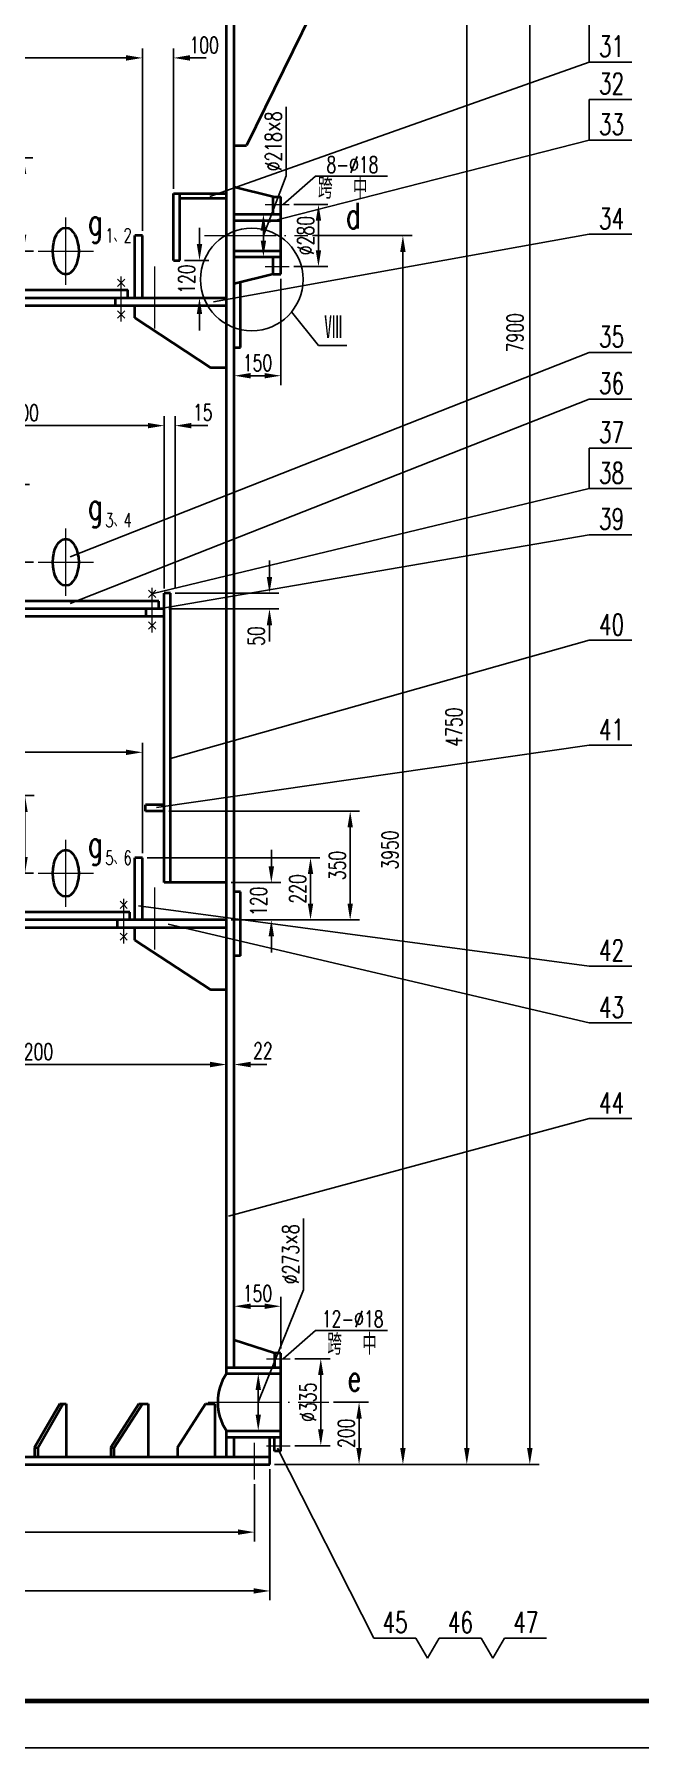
# Model space of a CAD drawing. Extents: x -29344 to 1084, y -25917 to 194.
# Drawn here: x -29093.2 to -28963.4, y -25917.3 to -25550.1 of the extents above; entities that cross this region are included whole.
import ezdxf

# ---------------------------------------------------------------- set-up
doc = ezdxf.new("R2010")
doc.units = 0
doc.header["$LTSCALE"] = 8
doc.header["$MEASUREMENT"] = 0
doc.linetypes.add('ACAD_ISO04W100', pattern=[30, 24, -3, 0, -3])
for name, color, linetype, lineweight in [('中心线', 1, 'ACAD_ISO04W100', 18), ('细线', 4, 'CONTINUOUS', 25), ('轮廓线', 7, 'CONTINUOUS', 40)]:
    doc.layers.add(name, color=color, linetype=linetype, lineweight=lineweight)
doc.styles.get("Standard").update_dxf_attribs({"font": 'simplex.shx', "width": 0.7, "bigfont": 'hztxt.shx'})
doc.dimstyles.get("Standard").update_dxf_attribs({"dimtxt": 3.5, "dimasz": 3.5, "dimexe": 2, "dimexo": 1, "dimgap": 1, "dimtad": 1, "dimdec": 0, "dimzin": 0, "dimdsep": 46, "dimtxsty": 'Standard', "dimcen": 0.09, "dimclrd": 4, "dimclre": 4, "dimclrt": 4, "dimadec": 0, "dimazin": 0, "dimtfac": 1, "dimtdec": 0, "dimtofl": 0, "dimtmove": 0, "dimatfit": 3, "dimfxl": 0, "dimtolj": 1, "dimtzin": 0, "dimarcsym": 0})

# ---------------------------------------------------------------- blocks, each defined once
blk = doc.blocks.new('*D4')
at = {"layer": '细线', "lineweight": -2}
for p, q in [((-29033.56, -25593.27), (-29012.2, -25593.27)), ((-29014.2, -25853.1), (-29014.2, -25596.77)), ((-29022.1, -25856.6), (-29012.2, -25856.6))]:
    blk.add_line(p, q, dxfattribs=at)
at = {"layer": '细线'}
for points in [[(-29014.78, -25596.77), (-29013.62, -25596.77), (-29014.2, -25593.27)], [(-29014.78, -25853.1), (-29013.62, -25853.1), (-29014.2, -25856.6)]]:
    blk.add_solid(points, dxfattribs=at)
at = {"layer": '细线', "insert": (-29016.95, -25724.93), "char_height": 3.5, "attachment_point": 5, "rotation": 90}
blk.add_mtext('\\A1;3950', dxfattribs=at)
blk = doc.blocks.new('*D5')
at = {"layer": '细线', "lineweight": -2}
for p, q in [((-29049.36, -25540.61), (-28998.5, -25540.61)), ((-29000.5, -25853.1), (-29000.5, -25544.11)), ((-29013.2, -25856.6), (-28998.5, -25856.6))]:
    blk.add_line(p, q, dxfattribs=at)
at = {"layer": '细线'}
for points in [[(-29001.08, -25544.11), (-28999.92, -25544.11), (-29000.5, -25540.61)], [(-29001.08, -25853.1), (-28999.92, -25853.1), (-29000.5, -25856.6)]]:
    blk.add_solid(points, dxfattribs=at)
at = {"layer": '细线', "insert": (-29003.25, -25698.6), "char_height": 3.5, "attachment_point": 5, "rotation": 90}
blk.add_mtext('\\A1;4750', dxfattribs=at)
blk = doc.blocks.new('*D6')
at = {"layer": '细线', "lineweight": -2}
for p, q in [((-29091.82, -25383.27), (-28985, -25383.27)), ((-28987, -25386.77), (-28987, -25853.1)), ((-29013.2, -25856.6), (-28985, -25856.6))]:
    blk.add_line(p, q, dxfattribs=at)
at = {"layer": '细线'}
for points in [[(-28987.58, -25386.77), (-28986.42, -25386.77), (-28987, -25383.27)], [(-28987.58, -25853.1), (-28986.42, -25853.1), (-28987, -25856.6)]]:
    blk.add_solid(points, dxfattribs=at)
at = {"layer": '细线', "insert": (-28990.15, -25614.1), "char_height": 3.5, "attachment_point": 5, "rotation": 90}
blk.add_mtext('\\A1;7900', dxfattribs=at)
blk = doc.blocks.new('*D7')
at = {"layer": '细线', "lineweight": -2}
for p, q in [((-29042.8, -25666.43), (-29042.8, -25662.93)), ((-29063.02, -25669.93), (-29040.8, -25669.93)), ((-29064.36, -25673.27), (-29040.8, -25673.27)), ((-29042.8, -25676.77), (-29042.8, -25680.27))]:
    blk.add_line(p, q, dxfattribs=at)
at = {"layer": '细线'}
for points in [[(-29043.38, -25666.43), (-29042.22, -25666.43), (-29042.8, -25669.93)], [(-29043.38, -25676.77), (-29042.22, -25676.77), (-29042.8, -25673.27)]]:
    blk.add_solid(points, dxfattribs=at)
at = {"layer": '细线', "insert": (-29045.65, -25679.1), "char_height": 3.5, "attachment_point": 5, "rotation": 90}
blk.add_mtext('\\A1;50', dxfattribs=at)
blk = doc.blocks.new('*D10')
at = {"layer": '细线', "lineweight": -2}
for p, q in [((-29204.69, -25860.82), (-29204.69, -25873.1)), ((-29046.02, -25860.82), (-29046.02, -25873.1)), ((-29201.19, -25871.1), (-29049.52, -25871.1))]:
    blk.add_line(p, q, dxfattribs=at)
at = {"layer": '细线'}
for points in [[(-29201.19, -25870.52), (-29201.19, -25871.68), (-29204.69, -25871.1)], [(-29049.52, -25870.52), (-29049.52, -25871.68), (-29046.02, -25871.1)]]:
    blk.add_solid(points, dxfattribs=at)
at = {"layer": '细线', "insert": (-29125.36, -25868.35), "char_height": 3.5, "attachment_point": 5}
blk.add_mtext('\\A1;%%c2380', dxfattribs=at)
blk = doc.blocks.new('*D11')
at = {"layer": '细线', "lineweight": -2}
for p, q in [((-29208.02, -25857.6), (-29208.02, -25885.7)), ((-29042.69, -25857.6), (-29042.69, -25885.7)), ((-29046.19, -25883.7), (-29204.52, -25883.7))]:
    blk.add_line(p, q, dxfattribs=at)
at = {"layer": '细线'}
for points in [[(-29204.52, -25883.12), (-29204.52, -25884.28), (-29208.02, -25883.7)], [(-29046.19, -25883.12), (-29046.19, -25884.28), (-29042.69, -25883.7)]]:
    blk.add_solid(points, dxfattribs=at)
at = {"layer": '细线', "insert": (-29125.36, -25880.95), "char_height": 3.5, "attachment_point": 5}
blk.add_mtext('\\A1;%%c2480', dxfattribs=at)
blk = doc.blocks.new('*D18')
at = {"layer": '细线', "lineweight": -2}
for p, q in [((-29069.02, -25726.6), (-29032, -25726.6)), ((-29034, -25736.43), (-29034, -25730.1)), ((-29041.4, -25739.93), (-29032, -25739.93))]:
    blk.add_line(p, q, dxfattribs=at)
at = {"layer": '细线'}
for points in [[(-29034.58, -25730.1), (-29033.42, -25730.1), (-29034, -25726.6)], [(-29034.58, -25736.43), (-29033.42, -25736.43), (-29034, -25739.93)]]:
    blk.add_solid(points, dxfattribs=at)
at = {"layer": '细线', "insert": (-29036.75, -25733.26), "char_height": 3.5, "attachment_point": 5, "rotation": 90}
blk.add_mtext('\\A1;220', dxfattribs=at)
blk = doc.blocks.new('*D19')
at = {"layer": '细线', "lineweight": -2}
for p, q in [((-29064.36, -25716.6), (-29023.5, -25716.6)), ((-29025.5, -25736.43), (-29025.5, -25720.1)), ((-29041.4, -25739.93), (-29023.5, -25739.93))]:
    blk.add_line(p, q, dxfattribs=at)
at = {"layer": '细线'}
for points in [[(-29026.08, -25720.1), (-29024.92, -25720.1), (-29025.5, -25716.6)], [(-29026.08, -25736.43), (-29024.92, -25736.43), (-29025.5, -25739.93)]]:
    blk.add_solid(points, dxfattribs=at)
at = {"layer": '细线', "insert": (-29028.25, -25728.26), "char_height": 3.5, "attachment_point": 5, "rotation": 90}
blk.add_mtext('\\A1;350', dxfattribs=at)
blk = doc.blocks.new('*D22')
at = {"layer": '细线', "lineweight": -2}
for p, q in [((-29097.91, -25713.26), (-29093.2, -25713.26)), ((-29095.2, -25726.43), (-29095.2, -25716.76)), ((-29093.4, -25729.93), (-29097.2, -25729.93))]:
    blk.add_line(p, q, dxfattribs=at)
at = {"layer": '细线'}
for points in [[(-29095.78, -25716.76), (-29094.62, -25716.76), (-29095.2, -25713.26)], [(-29095.78, -25726.43), (-29094.62, -25726.43), (-29095.2, -25729.93)]]:
    blk.add_solid(points, dxfattribs=at)
at = {"layer": '细线', "insert": (-29097.95, -25721.6), "char_height": 3.5, "attachment_point": 5, "rotation": 90}
blk.add_mtext('\\A1;250', dxfattribs=at)
blk = doc.blocks.new('*D23')
at = {"layer": '细线', "lineweight": -2}
for p, q in [((-29035.5, -25819.2), (-29035.5, -25803.9)), ((-29045.2, -25843.26), (-29035.5, -25819.2)), ((-29041.36, -25837.13), (-29047.2, -25837.13)), ((-29045.2, -25840.63), (-29045.2, -25845.9)), ((-29041.36, -25849.4), (-29047.2, -25849.4))]:
    blk.add_line(p, q, dxfattribs=at)
at = {"layer": '细线'}
for points in [[(-29045.78, -25840.63), (-29044.62, -25840.63), (-29045.2, -25837.13)], [(-29045.78, -25845.9), (-29044.62, -25845.9), (-29045.2, -25849.4)]]:
    blk.add_solid(points, dxfattribs=at)
at = {"layer": '细线', "insert": (-29038.25, -25811.55), "char_height": 3.5, "attachment_point": 5, "rotation": 90}
blk.add_mtext('\\A1;%%c273×8', dxfattribs=at)
blk = doc.blocks.new('*D24')
at = {"layer": '细线', "lineweight": -2}
for p, q in [((-29037.37, -25833.93), (-29029.8, -25833.93)), ((-29031.8, -25849.1), (-29031.8, -25837.43)), ((-29037.37, -25852.6), (-29029.8, -25852.6))]:
    blk.add_line(p, q, dxfattribs=at)
at = {"layer": '细线'}
for points in [[(-29032.38, -25837.43), (-29031.22, -25837.43), (-29031.8, -25833.93)], [(-29032.38, -25849.1), (-29031.22, -25849.1), (-29031.8, -25852.6)]]:
    blk.add_solid(points, dxfattribs=at)
at = {"layer": '细线', "insert": (-29034.55, -25843.26), "char_height": 3.5, "attachment_point": 5, "rotation": 90}
blk.add_mtext('\\A1;%%c335', dxfattribs=at)
blk = doc.blocks.new('*D25')
at = {"layer": '细线', "lineweight": -2}
for p, q in [((-29050.36, -25828.97), (-29050.36, -25820.7)), ((-29043.86, -25822.7), (-29046.86, -25822.7)), ((-29040.36, -25831.75), (-29040.36, -25820.7))]:
    blk.add_line(p, q, dxfattribs=at)
at = {"layer": '细线'}
for points in [[(-29046.86, -25822.12), (-29046.86, -25823.28), (-29050.36, -25822.7)], [(-29043.86, -25822.12), (-29043.86, -25823.28), (-29040.36, -25822.7)]]:
    blk.add_solid(points, dxfattribs=at)
at = {"layer": '细线', "insert": (-29045.36, -25819.95), "char_height": 3.5, "attachment_point": 5}
blk.add_mtext('\\A1;150', dxfattribs=at)
blk = doc.blocks.new('*D26')
at = {"layer": '细线', "lineweight": -2}
for p, q in [((-29029.1, -25843.26), (-29021.6, -25843.26)), ((-29023.6, -25846.76), (-29023.6, -25853.1)), ((-29041.69, -25856.6), (-29021.6, -25856.6))]:
    blk.add_line(p, q, dxfattribs=at)
at = {"layer": '细线'}
for points in [[(-29024.18, -25846.76), (-29023.02, -25846.76), (-29023.6, -25843.26)], [(-29024.18, -25853.1), (-29023.02, -25853.1), (-29023.6, -25856.6)]]:
    blk.add_solid(points, dxfattribs=at)
at = {"layer": '细线', "insert": (-29026.35, -25849.93), "char_height": 3.5, "attachment_point": 5, "rotation": 90}
blk.add_mtext('\\A1;200', dxfattribs=at)
blk = doc.blocks.new('*D27')
at = {"layer": '细线', "lineweight": -2}
for p, q in [((-29042.4, -25728.43), (-29042.4, -25724.93)), ((-29051.02, -25731.93), (-29040.4, -25731.93)), ((-29051.02, -25739.93), (-29040.4, -25739.93)), ((-29042.4, -25743.43), (-29042.4, -25746.93))]:
    blk.add_line(p, q, dxfattribs=at)
at = {"layer": '细线'}
for points in [[(-29042.98, -25728.43), (-29041.82, -25728.43), (-29042.4, -25731.93)], [(-29042.98, -25743.43), (-29041.82, -25743.43), (-29042.4, -25739.93)]]:
    blk.add_solid(points, dxfattribs=at)
at = {"layer": '细线', "insert": (-29045.15, -25735.93), "char_height": 3.5, "attachment_point": 5, "rotation": 90}
blk.add_mtext('\\A1;120', dxfattribs=at)
blk = doc.blocks.new('*D28')
at = {"layer": '细线', "lineweight": -2}
for p, q in [((-29055.52, -25770.9), (-29059.02, -25770.9)), ((-29052.02, -25774.6), (-29052.02, -25768.9)), ((-29050.36, -25769.9), (-29050.36, -25768.9)), ((-29046.86, -25770.9), (-29043.36, -25770.9))]:
    blk.add_line(p, q, dxfattribs=at)
at = {"layer": '细线'}
for points in [[(-29055.52, -25770.32), (-29055.52, -25771.48), (-29052.02, -25770.9)], [(-29046.86, -25770.32), (-29046.86, -25771.48), (-29050.36, -25770.9)]]:
    blk.add_solid(points, dxfattribs=at)
at = {"layer": '细线', "insert": (-29044.2, -25767.95), "char_height": 3.5, "attachment_point": 5}
blk.add_mtext('\\A1;22', dxfattribs=at)
blk = doc.blocks.new('*D42')
at = {"layer": '细线', "lineweight": -2}
for p, q in [((-29068.86, -25634), (-29072.36, -25634)), ((-29065.36, -25668.93), (-29065.36, -25632)), ((-29063.02, -25668.93), (-29063.02, -25632)), ((-29059.52, -25634), (-29056.02, -25634))]:
    blk.add_line(p, q, dxfattribs=at)
at = {"layer": '细线'}
for points in [[(-29068.86, -25633.42), (-29068.86, -25634.58), (-29065.36, -25634)], [(-29059.52, -25633.42), (-29059.52, -25634.58), (-29063.02, -25634)]]:
    blk.add_solid(points, dxfattribs=at)
at = {"layer": '细线', "insert": (-29057.1, -25631.15), "char_height": 3.5, "attachment_point": 5}
blk.add_mtext('\\A1;15', dxfattribs=at)
blk = doc.blocks.new('*D43')
at = {"layer": '细线', "lineweight": -2}
for p, q in [((-29057.8, -25595.1), (-29057.8, -25591.6)), ((-29061.02, -25598.6), (-29055.8, -25598.6)), ((-29069.02, -25606.6), (-29055.8, -25606.6)), ((-29057.8, -25610.1), (-29057.8, -25613.6))]:
    blk.add_line(p, q, dxfattribs=at)
at = {"layer": '细线'}
for points in [[(-29058.38, -25595.1), (-29057.22, -25595.1), (-29057.8, -25598.6)], [(-29058.38, -25610.1), (-29057.22, -25610.1), (-29057.8, -25606.6)]]:
    blk.add_solid(points, dxfattribs=at)
at = {"layer": '细线', "insert": (-29060.55, -25602.6), "char_height": 3.5, "attachment_point": 5, "rotation": 90}
blk.add_mtext('\\A1;120', dxfattribs=at)
blk = doc.blocks.new('*D44')
at = {"layer": '细线', "lineweight": -2}
for p, q in [((-29070.02, -25592.27), (-29070.02, -25553.2)), ((-29063.36, -25583.27), (-29063.36, -25553.2)), ((-29073.52, -25555.2), (-29077.02, -25555.2)), ((-29059.86, -25555.2), (-29056.36, -25555.2))]:
    blk.add_line(p, q, dxfattribs=at)
at = {"layer": '细线'}
for points in [[(-29073.52, -25554.62), (-29073.52, -25555.78), (-29070.02, -25555.2)], [(-29059.86, -25554.62), (-29059.86, -25555.78), (-29063.36, -25555.2)]]:
    blk.add_solid(points, dxfattribs=at)
at = {"layer": '细线', "insert": (-29056.8, -25552.45), "char_height": 3.5, "attachment_point": 5}
blk.add_mtext('\\A1;100', dxfattribs=at)
blk = doc.blocks.new('*D45')
at = {"layer": '细线', "lineweight": -2}
for p, q in [((-29097.91, -25646.6), (-29094.2, -25646.6)), ((-29096.2, -25659.77), (-29096.2, -25650.1)), ((-29093.4, -25663.27), (-29098.2, -25663.27))]:
    blk.add_line(p, q, dxfattribs=at)
at = {"layer": '细线'}
for points in [[(-29096.78, -25650.1), (-29095.62, -25650.1), (-29096.2, -25646.6)], [(-29096.78, -25659.77), (-29095.62, -25659.77), (-29096.2, -25663.27)]]:
    blk.add_solid(points, dxfattribs=at)
at = {"layer": '细线', "insert": (-29098.95, -25654.93), "char_height": 3.5, "attachment_point": 5, "rotation": 90}
blk.add_mtext('\\A1;250', dxfattribs=at)
blk = doc.blocks.new('*D46')
at = {"layer": '细线', "lineweight": -2}
for p, q in [((-29097.91, -25576.6), (-29093.5, -25576.6)), ((-29095.5, -25593.1), (-29095.5, -25580.1)), ((-29093.4, -25596.6), (-29097.5, -25596.6))]:
    blk.add_line(p, q, dxfattribs=at)
at = {"layer": '细线'}
for points in [[(-29096.08, -25580.1), (-29094.92, -25580.1), (-29095.5, -25576.6)], [(-29096.08, -25593.1), (-29094.92, -25593.1), (-29095.5, -25596.6)]]:
    blk.add_solid(points, dxfattribs=at)
at = {"layer": '细线', "insert": (-29098.25, -25586.6), "char_height": 3.5, "attachment_point": 5, "rotation": 90}
blk.add_mtext('\\A1;300', dxfattribs=at)
blk = doc.blocks.new('*D47')
at = {"layer": '细线', "lineweight": -2}
for p, q in [((-29040.36, -25602.57), (-29040.36, -25625.3)), ((-29050.36, -25618.25), (-29050.36, -25625.3)), ((-29043.86, -25623.3), (-29046.86, -25623.3))]:
    blk.add_line(p, q, dxfattribs=at)
at = {"layer": '细线'}
for points in [[(-29046.86, -25622.72), (-29046.86, -25623.88), (-29050.36, -25623.3)], [(-29043.86, -25622.72), (-29043.86, -25623.88), (-29040.36, -25623.3)]]:
    blk.add_solid(points, dxfattribs=at)
at = {"layer": '细线', "insert": (-29045.36, -25620.55), "char_height": 3.5, "attachment_point": 5}
blk.add_mtext('\\A1;150', dxfattribs=at)
blk = doc.blocks.new('*D48')
at = {"layer": '细线', "lineweight": -2}
for p, q in [((-29039.2, -25580.5), (-29039.2, -25565.67)), ((-29044.1, -25593.27), (-29039.2, -25580.5)), ((-29041.36, -25588.69), (-29046.1, -25588.69)), ((-29044.1, -25592.19), (-29044.1, -25594.34)), ((-29041.36, -25597.84), (-29046.1, -25597.84))]:
    blk.add_line(p, q, dxfattribs=at)
at = {"layer": '细线'}
for points in [[(-29044.68, -25592.19), (-29043.52, -25592.19), (-29044.1, -25588.69)], [(-29044.68, -25594.34), (-29043.52, -25594.34), (-29044.1, -25597.84)]]:
    blk.add_solid(points, dxfattribs=at)
at = {"layer": '细线', "insert": (-29041.95, -25573.08), "char_height": 3.5, "attachment_point": 5, "rotation": 90}
blk.add_mtext('\\A1;%%c218×8', dxfattribs=at)
blk = doc.blocks.new('*D49')
at = {"layer": '细线', "lineweight": -2}
for p, q in [((-29037.58, -25586.6), (-29030.3, -25586.6)), ((-29032.3, -25596.43), (-29032.3, -25590.1)), ((-29037.58, -25599.93), (-29030.3, -25599.93))]:
    blk.add_line(p, q, dxfattribs=at)
at = {"layer": '细线'}
for points in [[(-29032.88, -25590.1), (-29031.72, -25590.1), (-29032.3, -25586.6)], [(-29032.88, -25596.43), (-29031.72, -25596.43), (-29032.3, -25599.93)]]:
    blk.add_solid(points, dxfattribs=at)
at = {"layer": '细线', "insert": (-29035.05, -25593.27), "char_height": 3.5, "attachment_point": 5, "rotation": 90}
blk.add_mtext('\\A1;%%c280', dxfattribs=at)

msp = doc.modelspace()

# ---------------------------------------------------------------- linework, layer by layer
at = {"layer": '中心线', "ltscale": 0.04}
for p, q in [((-29043.7, -25586.6), (-29038.58, -25586.6)), ((-29043.7, -25599.93), (-29038.58, -25599.93))]:
    msp.add_line(p, q, dxfattribs=at)
at = {"layer": '中心线', "ltscale": 0.08}
for p, q in [((-29086.47, -25603.8), (-29086.47, -25589.4)), ((-29056.72, -25593.27), (-29034.56, -25593.27)), ((-29092.4, -25596.6), (-29080.54, -25596.6)), ((-29067.34, -25613.21), (-29067.34, -25599.87)), ((-29086.47, -25670.47), (-29086.47, -25656.07)), ((-29092.4, -25663.27), (-29080.54, -25663.27)), ((-29086.47, -25737.13), (-29086.47, -25722.73)), ((-29092.4, -25729.93), (-29080.54, -25729.93)), ((-29067.34, -25746.28), (-29067.34, -25732.94)), ((-29043.45, -25833.93), (-29038.37, -25833.93)), ((-29055.93, -25843.26), (-29030.1, -25843.26)), ((-29046.02, -25859.82), (-29046.02, -25852)), ((-29043.45, -25852.6), (-29038.37, -25852.6))]:
    msp.add_line(p, q, dxfattribs=at)
at = {"layer": '中心线', "ltscale": 0.05}
for p, q in [((-29074.56, -25611.67), (-29074.56, -25601.77)), ((-29067.94, -25678.33), (-29067.94, -25668.43)), ((-29074.04, -25745), (-29074.04, -25735.1))]:
    msp.add_line(p, q, dxfattribs=at)
at = {"layer": '细线'}
for p, q in [((-28974.3, -25556.1), (-28974.3, -25547.4)), ((-29070.02, -25592.27), (-29070.02, -25553.2)), ((-29121.86, -25555.2), (-29073.52, -25555.2)), ((-29055.6, -25584.9), (-28974.3, -25556.1)), ((-28965.1, -25556.1), (-28974.3, -25556.1)), ((-28974.3, -25572.8), (-28974.3, -25564.1)), ((-28965.1, -25564.1), (-28974.3, -25564.1)), ((-29043.1, -25590.4), (-28974.3, -25572.8)), ((-28965.1, -25572.8), (-28974.3, -25572.8)), ((-29039.86, -25586.6), (-29032.9, -25580.57)), ((-29017.5, -25580.57), (-29032.9, -25580.57)), ((-29054.8, -25607.5), (-28974.3, -25593)), ((-28965.1, -25593), (-28974.3, -25593)), ((-29074.56, -25603.37), (-29075.34, -25602.59)), ((-29074.56, -25603.37), (-29073.78, -25602.59)), ((-29074.56, -25603.37), (-29075.34, -25604.15)), ((-29074.56, -25603.37), (-29073.78, -25604.15)), ((-29074.56, -25610.17), (-29075.34, -25609.39)), ((-29074.56, -25610.17), (-29073.78, -25609.39)), ((-29038.07, -25609.63), (-29032.3, -25616.8)), ((-29074.56, -25610.17), (-29075.34, -25610.95)), ((-29074.56, -25610.17), (-29073.78, -25610.95)), ((-29032.3, -25616.8), (-29026.2, -25616.8)), ((-29085.5, -25662.1), (-28974.3, -25618.3)), ((-28965.1, -25618.3), (-28974.3, -25618.3)), ((-29085.5, -25672.1), (-28974.3, -25628.3)), ((-28965.1, -25628.3), (-28974.3, -25628.3)), ((-29121.86, -25634), (-29068.86, -25634)), ((-29065.36, -25668.93), (-29065.36, -25632)), ((-28965.1, -25638.8), (-28974.3, -25638.8)), ((-28974.3, -25647.5), (-28974.3, -25638.8)), ((-29067.7, -25670), (-28974.3, -25647.5)), ((-28965.1, -25647.5), (-28974.3, -25647.5)), ((-29066.54, -25673.27), (-28974.3, -25657.4)), ((-28965.1, -25657.4), (-28974.3, -25657.4)), ((-29067.94, -25670.04), (-29068.72, -25669.26)), ((-29067.94, -25670.04), (-29068.72, -25670.82)), ((-29067.94, -25670.04), (-29067.16, -25669.26)), ((-29067.94, -25670.04), (-29067.16, -25670.82)), ((-29067.94, -25676.84), (-29068.72, -25676.06)), ((-29067.94, -25676.84), (-29068.72, -25677.62)), ((-29067.94, -25676.84), (-29067.16, -25676.06)), ((-29067.94, -25676.84), (-29067.16, -25677.62)), ((-29064.02, -25705.3), (-28974.3, -25680)), ((-28965.1, -25680), (-28974.3, -25680)), ((-29073.52, -25704), (-29121.86, -25704)), ((-29070.02, -25725.6), (-29070.02, -25702)), ((-29067, -25715.8), (-28974.3, -25702.5)), ((-28965.1, -25702.5), (-28974.3, -25702.5)), ((-29074.04, -25736.7), (-29074.82, -25735.93)), ((-29074.04, -25736.7), (-29074.82, -25737.48)), ((-29074.04, -25736.7), (-29073.27, -25735.93)), ((-29074.04, -25736.7), (-29073.27, -25737.48)), ((-29070.9, -25736.9), (-28974.3, -25749.8)), ((-29064.5, -25740.8), (-28974.3, -25762)), ((-29074.04, -25743.5), (-29074.82, -25742.73)), ((-29074.04, -25743.5), (-29074.82, -25744.28)), ((-29074.04, -25743.5), (-29073.27, -25742.73)), ((-29074.04, -25743.5), (-29073.27, -25744.28)), ((-28965.1, -25749.8), (-28974.3, -25749.8)), ((-28965.1, -25762), (-28974.3, -25762)), ((-29133.3, -25770.9), (-29055.52, -25770.9)), ((-29052.02, -25774.6), (-29052.02, -25768.9)), ((-29051.6, -25803.4), (-28974.3, -25782.5)), ((-28965.1, -25782.5), (-28974.3, -25782.5)), ((-29039.86, -25833.93), (-29032.9, -25827.9)), ((-29017.5, -25827.9), (-29032.9, -25827.9)), ((-29020.44, -25893.8), (-29041.1, -25853.1)), ((-29011.4, -25893.8), (-29020.44, -25893.8)), ((-29011.4, -25893.8), (-29008.92, -25898.1)), ((-29006.44, -25893.8), (-29008.92, -25898.1)), ((-28997.4, -25893.8), (-29006.44, -25893.8)), ((-28997.4, -25893.8), (-28994.92, -25898.1)), ((-28992.43, -25893.8), (-28994.92, -25898.1)), ((-28983.4, -25893.8), (-28992.43, -25893.8))]:
    msp.add_line(p, q, dxfattribs=at)
msp.add_lwpolyline([(-29344.2, -25917.3), (-28503.2, -25917.3), (-28503.2, -25323.3), (-29344.2, -25323.3)], close=True, dxfattribs=at)
at = {"layer": '细线', "lineweight": 90, "const_width": 1}
msp.add_lwpolyline([(-28513.2, -25907.3), (-28513.2, -25333.3), (-29319.2, -25333.3), (-29319.2, -25907.3)], close=True, dxfattribs=at)
at = {"layer": '细线'}
msp.add_circle((-29046.59, -25602.68), 10.99, dxfattribs=at)
for points in [[(-29073.52, -25554.62), (-29073.52, -25555.78), (-29070.02, -25555.2)], [(-29068.86, -25633.42), (-29068.86, -25634.58), (-29065.36, -25634)], [(-29073.52, -25703.42), (-29073.52, -25704.58), (-29070.02, -25704)], [(-29055.52, -25770.32), (-29055.52, -25771.48), (-29052.02, -25770.9)]]:
    msp.add_solid(points, dxfattribs=at)
at = {"layer": '轮廓线'}
for p, q in [((-29018.69, -25514.83), (-29047.69, -25573.95)), ((-29052.02, -25837.13), (-29052.02, -25539.92)), ((-29050.36, -25835.8), (-29050.36, -25540.61)), ((-29050.36, -25573.95), (-29047.69, -25573.95)), ((-29042.02, -25584.97), (-29050.36, -25582.93)), ((-29063.36, -25598.6), (-29063.36, -25584.27)), ((-29063.36, -25584.27), (-29052.02, -25584.27)), ((-29062.02, -25598.6), (-29062.02, -25584.27)), ((-29062.02, -25585.27), (-29052.02, -25585.27)), ((-29042.02, -25584.97), (-29040.36, -25584.97)), ((-29042.02, -25588.69), (-29042.02, -25584.97)), ((-29040.36, -25601.57), (-29040.36, -25584.97)), ((-29050.36, -25588.69), (-29040.36, -25588.69)), ((-29050.36, -25590.03), (-29040.36, -25590.03)), ((-29071.69, -25606.6), (-29071.69, -25593.27)), ((-29070.02, -25593.27), (-29071.69, -25593.27)), ((-29070.02, -25606.6), (-29070.02, -25593.27)), ((-29063.36, -25598.6), (-29062.02, -25598.6)), ((-29050.36, -25596.51), (-29040.36, -25596.51)), ((-29050.36, -25597.84), (-29040.36, -25597.84)), ((-29042.02, -25601.57), (-29042.02, -25597.84)), ((-29042.02, -25601.57), (-29050.36, -25603.6)), ((-29042.02, -25601.57), (-29040.36, -25601.57)), ((-29184.18, -25604.93), (-29073.16, -25604.93)), ((-29073.16, -25606.6), (-29073.16, -25604.93)), ((-29049.02, -25617.25), (-29049.02, -25603.27)), ((-29185.36, -25606.6), (-29052.02, -25606.6)), ((-29108.96, -25608.27), (-29052.02, -25608.27)), ((-29075.82, -25608.27), (-29075.82, -25606.6)), ((-29071.69, -25610.93), (-29071.69, -25608.27)), ((-29071.69, -25610.93), (-29055.36, -25621.6)), ((-29050.36, -25617.25), (-29049.02, -25617.25)), ((-29052.02, -25621.6), (-29055.36, -25621.6)), ((-29066.54, -25671.6), (-29177.56, -25671.6)), ((-29066.54, -25673.27), (-29066.54, -25671.6)), ((-29065.36, -25731.93), (-29065.36, -25669.93)), ((-29064.02, -25669.93), (-29065.36, -25669.93)), ((-29064.02, -25731.93), (-29064.02, -25669.93)), ((-29065.36, -25673.27), (-29198.69, -25673.27)), ((-29065.36, -25674.93), (-29101.89, -25674.93)), ((-29069.2, -25674.93), (-29069.2, -25673.27)), ((-29065.36, -25715.26), (-29069.36, -25715.26)), ((-29069.36, -25716.6), (-29069.36, -25715.26)), ((-29065.36, -25716.6), (-29069.36, -25716.6)), ((-29071.69, -25739.93), (-29071.69, -25726.6)), ((-29070.02, -25726.6), (-29071.69, -25726.6)), ((-29070.02, -25739.93), (-29070.02, -25726.6)), ((-29052.02, -25731.93), (-29065.36, -25731.93)), ((-29049.02, -25733.93), (-29050.36, -25733.93)), ((-29049.02, -25747.6), (-29049.02, -25733.93)), ((-29072.71, -25738.26), (-29197.36, -25738.26)), ((-29072.71, -25739.93), (-29072.71, -25738.26)), ((-29052.02, -25739.93), (-29198.69, -25739.93)), ((-29052.02, -25741.6), (-29110.96, -25741.6)), ((-29075.38, -25741.6), (-29075.38, -25739.93)), ((-29071.69, -25744.26), (-29071.69, -25741.6)), ((-29071.69, -25744.26), (-29055.36, -25754.93)), ((-29049.02, -25747.6), (-29050.36, -25747.6)), ((-29052.02, -25754.93), (-29055.36, -25754.93)), ((-29041.69, -25832.75), (-29050.36, -25829.97)), ((-29041.69, -25832.75), (-29041.69, -25835.8)), ((-29040.36, -25832.75), (-29041.69, -25832.75)), ((-29040.36, -25853.78), (-29040.36, -25832.75)), ((-29052.02, -25835.8), (-29040.36, -25835.8)), ((-29052.02, -25837.13), (-29040.36, -25837.13)), ((-29087.75, -25843.6), (-29093.13, -25852.93)), ((-29087.02, -25843.6), (-29092.46, -25853.13)), ((-29087.75, -25843.6), (-29086.35, -25843.6)), ((-29086.35, -25843.6), (-29086.35, -25854.93)), ((-29070.8, -25843.6), (-29076.8, -25852.93)), ((-29070, -25843.6), (-29076.13, -25853.13)), ((-29070.8, -25843.6), (-29068.8, -25843.6)), ((-29068.8, -25843.6), (-29068.8, -25854.93)), ((-29056.51, -25843.6), (-29062.51, -25852.93)), ((-29056.51, -25843.6), (-29054.51, -25843.6)), ((-29054.51, -25843.6), (-29054.51, -25854.93)), ((-29052.02, -25854.93), (-29052.02, -25849.4)), ((-29052.02, -25849.4), (-29040.36, -25849.4)), ((-29052.02, -25850.73), (-29040.36, -25850.73)), ((-29050.36, -25854.93), (-29050.36, -25850.73)), ((-29042.69, -25856.6), (-29042.69, -25850.73)), ((-29041.69, -25853.78), (-29041.69, -25850.73)), ((-29125.36, -25854.93), (-29042.69, -25854.93)), ((-29093.13, -25852.93), (-29093.13, -25854.93)), ((-29092.46, -25853.13), (-29093.13, -25852.93)), ((-29092.46, -25853.13), (-29092.46, -25854.93)), ((-29076.8, -25852.93), (-29076.8, -25854.93)), ((-29076.13, -25853.13), (-29076.8, -25852.93)), ((-29076.13, -25853.13), (-29076.13, -25854.93)), ((-29062.51, -25852.93), (-29062.51, -25854.93)), ((-29040.36, -25853.78), (-29041.69, -25853.78)), ((-29125.36, -25856.6), (-29042.69, -25856.6))]:
    msp.add_line(p, q, dxfattribs=at)
msp.add_arc((-29042.84, -25843.26), 11.04, 146.259, 213.741, dxfattribs=at)
for centre in [(-29086.47, -25596.6), (-29086.47, -25663.27), (-29086.47, -25729.93)]:
    msp.add_ellipse(centre, major_axis=(0, 5), ratio=0.554667, dxfattribs=at)

# ---------------------------------------------------------------- texts
at = {"layer": '细线', "width": 0.7}
for s, height, p in [('31', 4.5, (-28972.18, -25554.96)), ('32', 4.5, (-28972.18, -25562.96)), ('33', 4.5, (-28972.18, -25571.66)), ('8-%%C18', 3.5, (-29030.58, -25579.83)), ('34', 4.5, (-28972.18, -25591.86)), ('35', 4.5, (-28972.18, -25617.16)), ('36', 4.5, (-28972.18, -25627.16)), ('37', 4.5, (-28972.18, -25637.66)), ('38', 4.5, (-28972.18, -25646.36)), ('39', 4.5, (-28972.18, -25656.26)), ('40', 4.5, (-28972.18, -25678.86)), ('41', 4.5, (-28972.18, -25701.36)), ('42', 4.5, (-28972.18, -25748.66)), ('43', 4.5, (-28972.18, -25760.86)), ('44', 4.5, (-28972.18, -25781.36)), ('12-%%C18', 3.5, (-29031.58, -25827.16)), ('45', 4.5, (-29018.58, -25892.66)), ('46', 4.5, (-29004.58, -25892.66)), ('47', 4.5, (-28990.57, -25892.66))]:
    msp.add_text(s, height=height, dxfattribs=at).set_placement(p)
at = {"layer": '细线', "attachment_point": 5}
for s, insert, char_height in [('跨  中', (-29027.1, -25583.12), 4.5), ('900', (-29095.36, -25631.25), 3.5), ('%%c2200', (-29094.41, -25768.15), 3.5), ('跨  中', (-29025.1, -25830.85), 4.5)]:
    msp.add_mtext(s, dxfattribs=dict(at, insert=insert, char_height=char_height))
at = {"layer": '轮廓线', "width": 0.7}
for s, height, p in [('d', 5.5, (-29026.4, -25591.75)), ('g', 5.5, (-29081.7, -25593.05)), ('1、2', 3, (-29078, -25594.75)), ('Ⅷ', 5.5, (-29031, -25615.75)), ('g', 5.5, (-29081.7, -25654.02)), ('3、4', 3, (-29078, -25655.72)), ('g', 5.5, (-29081.7, -25726.38)), ('5、6', 3, (-29078, -25728.08)), ('e', 5.5, (-29026.1, -25840.85))]:
    msp.add_text(s, height=height, dxfattribs=at).set_placement(p)

# ---------------------------------------------------------------- dimensions: what is measured, and where the dimension line sits
at = {"layer": '细线'}
for base, p1, p2, text, picture, middle in [((-28987, -25856.6), (-29092.82, -25383.27), (-29014.2, -25856.6), '7900', '*D6', (-28987.4, -25614.1)), ((-29044.1, -25597.84), (-29040.36, -25588.69), (-29040.36, -25597.84), '%%c218×8', '*D48', (-29039.2, -25579.5)), ((-29042.8, -25669.93), (-29065.36, -25673.27), (-29064.02, -25669.93), '50', '*D7', (-29042.9, -25679.1)), ((-29045.2, -25849.4), (-29040.36, -25837.13), (-29040.36, -25849.4), '%%c273×8', '*D23', (-29035.5, -25818.2))]:
    dim = msp.add_linear_dim(base=base, p1=p1, p2=p2, angle=90, text=text, dimstyle='Standard', override={"dimclrd": 256, "dimclre": 256, "dimclrt": 256, "dimtmove": 1}, dxfattribs=at)
    dim.commit()
    dim.dimension.update_dxf_attribs({"geometry": picture, "text_midpoint": middle, "dimtype": 160})
for base, p1, p2, text, picture, middle in [((-29000.5, -25540.61), (-29014.2, -25856.6), (-29050.36, -25540.61), '4750', '*D5', (-29003.25, -25698.6)), ((-29095.5, -25576.6), (-29092.4, -25596.6), (-29098.91, -25576.6), '300', '*D46', (-29098.25, -25586.6)), ((-29032.3, -25586.6), (-29038.58, -25599.93), (-29038.58, -25586.6), '%%c280', '*D49', (-29035.05, -25593.27)), ((-29057.8, -25598.6), (-29070.02, -25606.6), (-29062.02, -25598.6), '120', '*D43', (-29060.55, -25602.6)), ((-29014.2, -25593.27), (-29023.1, -25856.6), (-29034.56, -25593.27), '3950', '*D4', (-29016.95, -25724.93)), ((-29096.2, -25646.6), (-29092.4, -25663.27), (-29098.91, -25646.6), '250', '*D45', (-29098.95, -25654.93)), ((-29095.2, -25713.26), (-29092.4, -25729.93), (-29098.91, -25713.26), '250', '*D22', (-29097.95, -25721.6)), ((-29025.5, -25716.6), (-29042.4, -25739.93), (-29065.36, -25716.6), '350', '*D19', (-29028.25, -25728.26)), ((-29034, -25726.6), (-29042.4, -25739.93), (-29070.02, -25726.6), '220', '*D18', (-29036.75, -25733.26)), ((-29042.4, -25731.93), (-29052.02, -25739.93), (-29052.02, -25731.93), '120', '*D27', (-29045.15, -25735.93)), ((-29031.8, -25833.93), (-29038.37, -25852.6), (-29038.37, -25833.93), '%%c335', '*D24', (-29034.55, -25843.26)), ((-29023.6, -25856.6), (-29030.1, -25843.26), (-29042.69, -25856.6), '200', '*D26', (-29026.35, -25849.93))]:
    dim = msp.add_linear_dim(base=base, p1=p1, p2=p2, angle=90, text=text, dimstyle='Standard', override={"dimclrd": 256, "dimclre": 256, "dimclrt": 256, "dimtmove": 1}, dxfattribs=at)
    dim.commit()
    dim.dimension.update_dxf_attribs({"geometry": picture, "text_midpoint": middle})
for base, p1, p2, text, picture, middle in [((-29063.36, -25555.2), (-29070.02, -25593.27), (-29063.36, -25584.27), '100', '*D44', (-29056.8, -25555.2)), ((-29063.02, -25634), (-29065.36, -25669.93), (-29063.02, -25669.93), '15', '*D42', (-29057.1, -25633.9)), ((-29050.36, -25770.9), (-29052.02, -25775.6), (-29050.36, -25770.9), '22', '*D28', (-29044.2, -25770.7))]:
    dim = msp.add_linear_dim(base=base, p1=p1, p2=p2, text=text, dimstyle='Standard', override={"dimclrd": 256, "dimclre": 256, "dimclrt": 256, "dimtmove": 1}, dxfattribs=at)
    dim.commit()
    dim.dimension.update_dxf_attribs({"geometry": picture, "text_midpoint": middle, "dimtype": 160})
for base, p1, p2, text, picture, middle in [((-29050.36, -25623.3), (-29040.36, -25601.57), (-29050.36, -25617.25), '150', '*D47', (-29045.36, -25620.55)), ((-29050.36, -25822.7), (-29040.36, -25832.75), (-29050.36, -25829.97), '150', '*D25', (-29045.36, -25819.95)), ((-29208.02, -25883.7), (-29042.69, -25856.6), (-29208.02, -25856.6), '%%c2480', '*D11', (-29125.36, -25880.95)), ((-29046.02, -25871.1), (-29204.69, -25859.82), (-29046.02, -25859.82), '%%c2380', '*D10', (-29125.36, -25868.35))]:
    dim = msp.add_linear_dim(base=base, p1=p1, p2=p2, text=text, dimstyle='Standard', override={"dimclrd": 256, "dimclre": 256, "dimclrt": 256, "dimtmove": 1}, dxfattribs=at)
    dim.commit()
    dim.dimension.update_dxf_attribs({"geometry": picture, "text_midpoint": middle})

doc.saveas('drawing.dxf')
